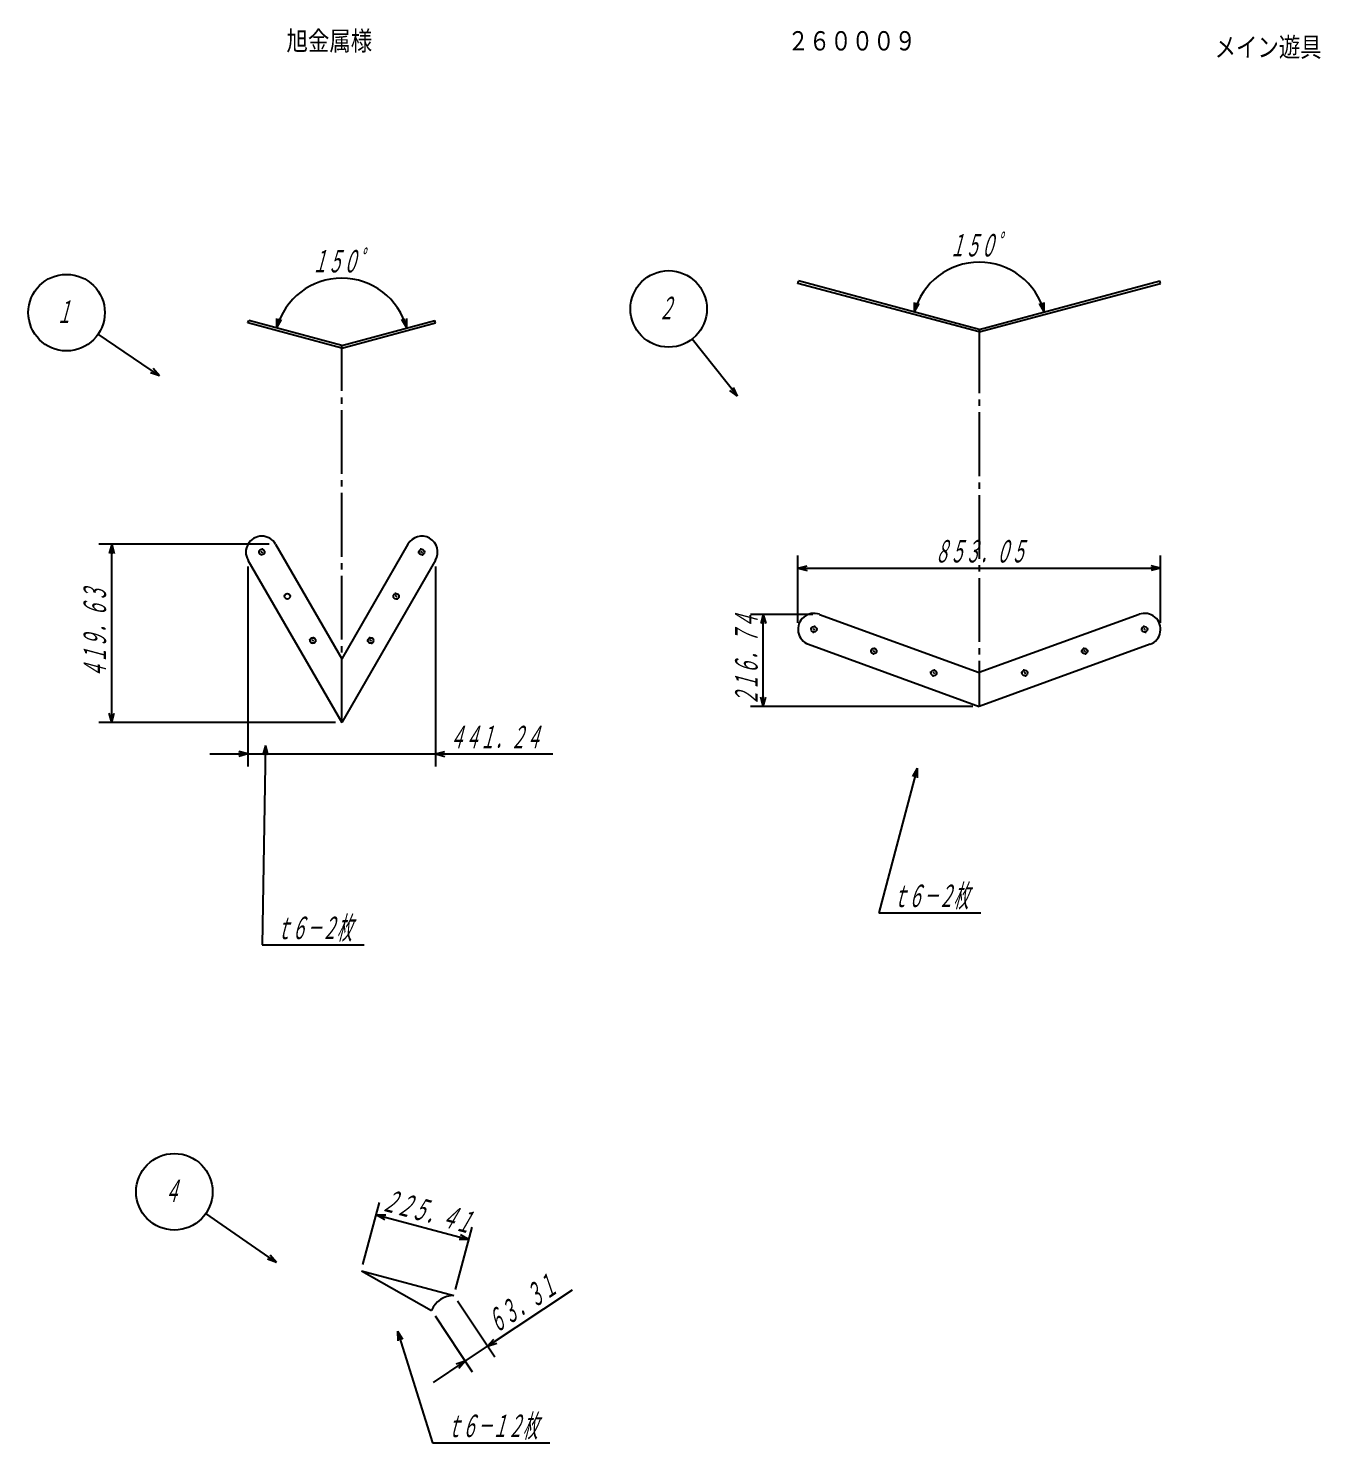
# Model space of a CAD drawing. Header units: millimetres. Extents: x -394 to 524, y 44 to 542.
# Drawn here: x 49.6 to 252.3, y 43.6 to 265.4 of the extents above; entities that cross this region are included whole.
import ezdxf
from ezdxf.enums import TextEntityAlignment as Align

# ---------------------------------------------------------------- set-up
doc = ezdxf.new("R2010")
doc.units = ezdxf.units.MM
doc.linetypes.add('DASHDOT', pattern=[13, 10, -1, 1, -1])
doc.layers.add('GR1_01', color=7, linetype='Continuous')
doc.styles.add('FX_VECTOR', font='MONOTXT.SHX', dxfattribs={"bigfont": 'BigFont.shx'})
doc.styles.add('ＭＳ ゴシック', font='')
doc.styles.get('ＭＳ ゴシック').set_extended_font_data('ＭＳ ゴシック')

# ---------------------------------------------------------------- blocks, each defined once
blk = doc.blocks.new('BLKF061')
at = {"layer": 'GR1_01', "color": 151, "linetype": 'Continuous', "lineweight": 18}
for p, q in [((85.86, 183.36), (85.6, 183.42)), ((86.19, 183.29), (86.03, 183.32)), ((86.12, 182.96), (86.06, 182.7)), ((86.19, 183.29), (86.15, 183.13)), ((86.19, 183.29), (86.22, 183.45)), ((86.19, 183.29), (86.35, 183.25)), ((86.26, 183.62), (86.32, 183.88)), ((86.52, 183.22), (86.78, 183.16))]:
    blk.add_line(p, q, dxfattribs=at)
blk = doc.blocks.new('BLKF062')
at = {"layer": 'GR1_01', "color": 151, "linetype": 'Continuous', "lineweight": 18}
for p, q in [((93.86, 169.5), (93.6, 169.56)), ((94.19, 169.43), (94.03, 169.47)), ((94.12, 169.11), (94.06, 168.85)), ((94.19, 169.43), (94.15, 169.27)), ((94.19, 169.43), (94.22, 169.6)), ((94.19, 169.43), (94.35, 169.4)), ((94.26, 169.76), (94.32, 170.02)), ((94.51, 169.36), (94.78, 169.31))]:
    blk.add_line(p, q, dxfattribs=at)
blk = doc.blocks.new('BLKF063')
at = {"layer": 'GR1_01', "color": 151, "linetype": 'Continuous', "lineweight": 18}
for p, q in [((110.95, 183.22), (110.69, 183.16)), ((111.27, 183.29), (111.11, 183.25)), ((111.2, 183.62), (111.15, 183.88)), ((111.27, 183.29), (111.24, 183.45)), ((111.27, 183.29), (111.44, 183.32)), ((111.27, 183.29), (111.31, 183.13)), ((111.35, 182.96), (111.4, 182.7)), ((111.6, 183.36), (111.86, 183.42))]:
    blk.add_line(p, q, dxfattribs=at)
blk = doc.blocks.new('BLKF064')
at = {"layer": 'GR1_01', "color": 151, "linetype": 'Continuous', "lineweight": 18}
for p, q in [((102.95, 169.36), (102.69, 169.31)), ((103.28, 169.43), (103.11, 169.4)), ((103.2, 169.76), (103.15, 170.02)), ((103.28, 169.43), (103.24, 169.6)), ((103.28, 169.43), (103.44, 169.47)), ((103.28, 169.43), (103.31, 169.27)), ((103.35, 169.11), (103.4, 168.85)), ((103.6, 169.5), (103.86, 169.56))]:
    blk.add_line(p, q, dxfattribs=at)
blk = doc.blocks.new('BLKF065')
at = {"layer": 'GR1_01', "color": 151, "linetype": 'Continuous', "lineweight": 18}
for p, q in [((106.95, 176.29), (106.69, 176.23)), ((107.27, 176.36), (107.11, 176.33)), ((107.2, 176.69), (107.15, 176.95)), ((107.27, 176.36), (107.24, 176.52)), ((107.27, 176.36), (107.44, 176.4)), ((107.27, 176.36), (107.31, 176.2)), ((107.35, 176.04), (107.4, 175.78)), ((107.6, 176.43), (107.86, 176.49))]:
    blk.add_line(p, q, dxfattribs=at)
blk = doc.blocks.new('FXTIP_ARROW_E')
at = {"color": 0, "linetype": 'Continuous', "lineweight": -2}
for q in [(-1, 0), (-0.97, 0.26), (-0.97, -0.26)]:
    blk.add_line((0, 0), q, dxfattribs=at)
blk = doc.blocks.new('FXTIP_ARROW_S')
at = {"color": 0, "linetype": 'Continuous', "lineweight": -2}
for q in [(-1, 0), (-0.97, 0.26), (-0.97, -0.26)]:
    blk.add_line((0, 0), q, dxfattribs=at)
blk = doc.blocks.new('BLKF066')
at = {"layer": 'GR1_01', "color": 151, "linetype": 'Continuous', "lineweight": 18}
for p, q in [((172.47, 171.25), (172.21, 171.3)), ((172.8, 171.18), (172.63, 171.21)), ((172.73, 170.85), (172.67, 170.59)), ((172.8, 171.18), (172.76, 171.01)), ((172.8, 171.18), (172.83, 171.34)), ((172.8, 171.18), (172.96, 171.14)), ((172.87, 171.5), (172.92, 171.76)), ((173.12, 171.1), (173.38, 171.05))]:
    blk.add_line(p, q, dxfattribs=at)
blk = doc.blocks.new('BLKF067')
at = {"layer": 'GR1_01', "color": 151, "linetype": 'Continuous', "lineweight": 18}
for p, q in [((191.27, 164.41), (191, 164.46)), ((191.59, 164.33), (191.43, 164.37)), ((191.59, 164.33), (191.56, 164.17)), ((191.59, 164.33), (191.63, 164.5)), ((191.59, 164.33), (191.75, 164.3)), ((191.66, 164.66), (191.72, 164.92)), ((191.92, 164.26), (192.18, 164.21)), ((191.52, 164.01), (191.46, 163.75))]:
    blk.add_line(p, q, dxfattribs=at)
blk = doc.blocks.new('BLKF068')
at = {"layer": 'GR1_01', "color": 151, "linetype": 'Continuous', "lineweight": 18}
for p, q in [((181.87, 167.83), (181.61, 167.88)), ((182.19, 167.76), (182.03, 167.79)), ((182.12, 167.43), (182.07, 167.17)), ((182.19, 167.76), (182.16, 167.59)), ((182.19, 167.76), (182.23, 167.92)), ((182.19, 167.76), (182.36, 167.72)), ((182.26, 168.08), (182.32, 168.34)), ((182.52, 167.68), (182.78, 167.63))]:
    blk.add_line(p, q, dxfattribs=at)
blk = doc.blocks.new('BLKF069')
at = {"layer": 'GR1_01', "color": 151, "linetype": 'Continuous', "lineweight": 18}
for p, q in [((224.34, 171.1), (224.08, 171.05)), ((224.67, 171.18), (224.5, 171.14)), ((224.6, 171.5), (224.54, 171.76)), ((224.67, 171.18), (224.63, 171.34)), ((224.67, 171.18), (224.83, 171.21)), ((224.67, 171.18), (224.7, 171.01)), ((224.74, 170.85), (224.79, 170.59)), ((224.99, 171.25), (225.25, 171.3))]:
    blk.add_line(p, q, dxfattribs=at)
blk = doc.blocks.new('BLKF070')
at = {"layer": 'GR1_01', "color": 151, "linetype": 'Continuous', "lineweight": 18}
for p, q in [((205.55, 164.26), (205.29, 164.21)), ((205.87, 164.33), (205.71, 164.3)), ((205.8, 164.66), (205.75, 164.92)), ((205.87, 164.33), (205.84, 164.5)), ((205.87, 164.33), (206.04, 164.37)), ((205.87, 164.33), (205.91, 164.17)), ((206.2, 164.41), (206.46, 164.46)), ((205.94, 164.01), (206, 163.75))]:
    blk.add_line(p, q, dxfattribs=at)
blk = doc.blocks.new('BLKF071')
at = {"layer": 'GR1_01', "color": 151, "linetype": 'Continuous', "lineweight": 18}
for p, q in [((214.94, 167.68), (214.68, 167.63)), ((215.27, 167.76), (215.11, 167.72)), ((215.2, 168.08), (215.14, 168.34)), ((215.27, 167.76), (215.23, 167.92)), ((215.27, 167.76), (215.43, 167.79)), ((215.27, 167.76), (215.31, 167.59)), ((215.34, 167.43), (215.4, 167.17)), ((215.6, 167.83), (215.86, 167.88))]:
    blk.add_line(p, q, dxfattribs=at)

msp = doc.modelspace()

# ---------------------------------------------------------------- linework, layer by layer
at = {"layer": 'GR1_01', "color": 7, "linetype": 'Continuous', "lineweight": 25}
for p, q in [((170.3, 225.43), (170.4, 225.81)), ((198.73, 217.81), (170.3, 225.43)), ((198.73, 218.22), (170.4, 225.81)), ((198.73, 218.22), (227.06, 225.81)), ((198.73, 217.81), (227.17, 225.43)), ((227.17, 225.43), (227.06, 225.81)), ((70.14, 210.93), (60.52, 217.47)), ((84.02, 219.24), (84.13, 219.62)), ((98.73, 215.3), (84.02, 219.24)), ((98.73, 215.71), (84.13, 219.62)), ((98.73, 215.71), (113.34, 219.62)), ((98.73, 215.3), (113.44, 219.24)), ((113.44, 219.24), (113.34, 219.62)), ((160.8, 207.73), (153.72, 216.71)), ((87.35, 184.54), (60.64, 184.54)), ((62.64, 156.56), (62.64, 184.54)), ((170.3, 172.18), (170.3, 182.77)), ((227.17, 172.18), (227.17, 182.77)), ((84.02, 181.04), (84.02, 149.64)), ((113.44, 181.04), (113.44, 149.64)), ((170.3, 180.77), (227.17, 180.77)), ((172.65, 173.52), (162.85, 173.52)), ((164.85, 159.08), (164.85, 173.52)), ((197.73, 159.08), (162.85, 159.08)), ((97.73, 156.56), (60.64, 156.56)), ((78.02, 151.64), (84.02, 151.64)), ((84.02, 151.64), (113.44, 151.64)), ((86.75, 152.93), (86.24, 121.7)), ((113.44, 151.64), (131.84, 151.64)), ((189.01, 149.4), (182.96, 126.73)), ((182.96, 126.73), (198.96, 126.73)), ((86.24, 121.7), (102.24, 121.7)), ((102.06, 71.54), (104.67, 81.28)), ((88.5, 71.88), (77.4, 79.55)), ((104.16, 79.35), (118.67, 75.46)), ((116.58, 67.65), (119.19, 77.39)), ((101.81, 70.57), (112.81, 64.34)), ((101.81, 70.57), (116.32, 66.68)), ((121.61, 58.73), (134.93, 67.6)), ((116.87, 65.85), (122.72, 57.07)), ((113.36, 63.51), (119.2, 54.73)), ((107.45, 61.09), (112.99, 43.6)), ((118.1, 56.39), (121.61, 58.73)), ((113.1, 53.07), (118.1, 56.39)), ((112.99, 43.6), (131.39, 43.6))]:
    msp.add_line(p, q, dxfattribs=at)
at = {"layer": 'GR1_01', "color": 30, "linetype": 'DASHDOT', "lineweight": 25}
msp.add_line((198.73, 218.22), (198.73, 159.08), dxfattribs=at)
at = {"layer": 'GR1_01', "color": 7, "linetype": 'DASHDOT', "lineweight": 25}
msp.add_line((98.73, 156.56), (98.73, 215.71), dxfattribs=at)
at = {"layer": 'GR1_01', "color": 3, "linetype": 'Continuous', "lineweight": 25}
for p, q in [((88.35, 184.54), (98.73, 166.56)), ((109.11, 184.54), (98.73, 166.56)), ((84.02, 182.04), (98.73, 156.56)), ((113.44, 182.04), (98.73, 156.56)), ((173.65, 173.52), (198.73, 164.4)), ((223.81, 173.52), (198.73, 164.4)), ((171.94, 168.83), (198.73, 159.08)), ((225.52, 168.83), (198.73, 159.08))]:
    msp.add_line(p, q, dxfattribs=at)
at = {"layer": 'GR1_01', "color": 7, "linetype": 'Continuous', "lineweight": 25}
for centre in [(55.56, 220.85), (150.01, 221.43), (72.47, 82.96)]:
    msp.add_circle(centre, 6, dxfattribs=at)
at = {"layer": 'GR1_01', "color": 3, "linetype": 'Continuous', "lineweight": 25}
for centre in [(86.19, 183.29), (111.27, 183.29), (90.19, 176.36), (107.27, 176.36), (172.8, 171.18), (224.67, 171.18), (94.19, 169.43), (103.28, 169.43), (182.19, 167.76), (215.27, 167.76), (191.59, 164.33), (205.87, 164.33)]:
    msp.add_circle(centre, 0.433, dxfattribs=at)
at = {"layer": 'GR1_01', "color": 7, "linetype": 'Continuous', "lineweight": 25}
for centre, radius, start, end in [((198.73, 218.22), 10.55, 15, 165), ((98.73, 215.71), 10.55, 15, 165), ((116.32, 62.87), 3.81, 90.009, 157.2791)]:
    msp.add_arc(centre, radius, start, end, dxfattribs=at)
at = {"layer": 'GR1_01', "color": 3, "linetype": 'Continuous', "lineweight": 25}
for centre, start, end in [((86.19, 183.29), 29.9995, 209.9995), ((111.27, 183.29), 330.0005, 150.0005), ((172.8, 171.18), 69.9995, 249.9995), ((224.67, 171.18), 290.0005, 110.0005)]:
    msp.add_arc(centre, 2.5, start, end, dxfattribs=at)

# ---------------------------------------------------------------- block references
at = {"layer": 'GR1_01', "color": 7, "linetype": 'Continuous', "lineweight": 25, "xscale": 1.5, "yscale": 1.5}
for name, p, rotation in [('FXTIP_ARROW_S', (188.55, 220.95), 255.0000000000001), ('FXTIP_ARROW_E', (208.92, 220.95), 284.9999999999999), ('FXTIP_ARROW_S', (88.55, 218.44), 255.0000000000001), ('FXTIP_ARROW_E', (108.92, 218.44), 284.9999999999999), ('FXTIP_ARROW_S', (70.14, 210.93), 325.7842978675627), ('FXTIP_ARROW_S', (160.8, 207.73), 308.211025425561), ('FXTIP_ARROW_E', (62.64, 184.54), 90), ('FXTIP_ARROW_S', (170.3, 180.77), 180), ('FXTIP_ARROW_E', (227.17, 180.77), 360), ('FXTIP_ARROW_E', (164.85, 173.52), 90), ('FXTIP_ARROW_S', (164.85, 159.08), 270), ('FXTIP_ARROW_S', (62.64, 156.56), 270), ('FXTIP_ARROW_E', (84.02, 151.64), 360), ('FXTIP_ARROW_S', (86.75, 152.93), 89.07595464722729), ('FXTIP_ARROW_S', (113.44, 151.64), 180), ('FXTIP_ARROW_S', (189.01, 149.4), 75.06858282186244), ('FXTIP_ARROW_S', (104.16, 79.35), 165.0007308492854), ('FXTIP_ARROW_E', (118.67, 75.46), 345.0007308492854), ('FXTIP_ARROW_S', (88.5, 71.88), 325.3590524880837), ('FXTIP_ARROW_S', (107.45, 61.09), 107.5712587783225), ('FXTIP_ARROW_S', (121.61, 58.73), 213.6439011722951), ('FXTIP_ARROW_E', (118.1, 56.39), 33.64390117229515)]:
    msp.add_blockref(name, p, dxfattribs=dict(at, rotation=rotation))
at = {"layer": 'GR1_01', "color": 151, "linetype": 'Continuous', "lineweight": 18}
for name in ['BLKF061', 'BLKF063', 'BLKF065', 'BLKF066', 'BLKF069', 'BLKF062', 'BLKF064', 'BLKF068', 'BLKF071', 'BLKF067', 'BLKF070']:
    msp.add_blockref(name, (0, 0), dxfattribs=at)

# ---------------------------------------------------------------- texts
at = {"layer": 'GR1_01', "color": 7, "linetype": 'Continuous', "lineweight": 25, "style": 'ＭＳ ゴシック', "width": 0.812625}
for s, p in [('旭金属様', (90.07, 263.48)), ('２６０００９', (168.65, 263.48)), ('メイン遊具', (235.65, 262.48))]:
    msp.add_text(s, height=3.03, dxfattribs=at).set_placement(p, align=Align.MIDDLE_LEFT)
at = {"layer": 'GR1_01', "color": 7, "linetype": 'Continuous', "lineweight": 25, "style": 'FX_VECTOR', "oblique": 15}
for s, rotation, width, p, p2 in [('１５０゜', 0, 0.730435, (193.93, 229.27), (203.53, 229.27)), ('１５０゜', 0, 0.730435, (93.93, 226.76), (103.53, 226.76)), ('１', 0, 0.84, (53.82, 218.85), (56.22, 218.85)), ('２', 0, 0.84, (148.28, 219.43), (150.68, 219.43)), ('８５３．０５', 0, 0.72, (191.53, 181.27), (205.93, 181.27)), ('４１９．６３', 90, 0.72, (62.14, 163.35), (62.14, 177.75)), ('２１６．７４', 90, 0.72, (164.35, 159.1), (164.35, 173.5)), ('４', 0, 0.84, (70.73, 80.96), (73.13, 80.96)), ('２２５．４１', 345.0007, 0.72, (104.59, 79.75), (118.5, 76.02)), ('６３．３１', 33.6439, 0.724138, (123, 60.26), (132.99, 66.91))]:
    msp.add_text(s, height=4, rotation=rotation, dxfattribs=dict(at, width=width)).set_placement(p, p2, align=Align.FIT)
for s, width, p, p2 in [('４４１．２４', 0.72, (115.44, 152.14), (129.84, 152.14)), ('ｔ６－２枚', 0.724138, (184.96, 127.23), (196.96, 127.23)), ('ｔ６－２枚', 0.724138, (88.24, 122.2), (100.24, 122.2)), ('ｔ６－１２枚', 0.72, (114.99, 44.1), (129.39, 44.1))]:
    msp.add_text(s, height=4, dxfattribs=dict(at, width=width)).set_placement(p, p2, align=Align.FIT)

doc.saveas('drawing.dxf')
